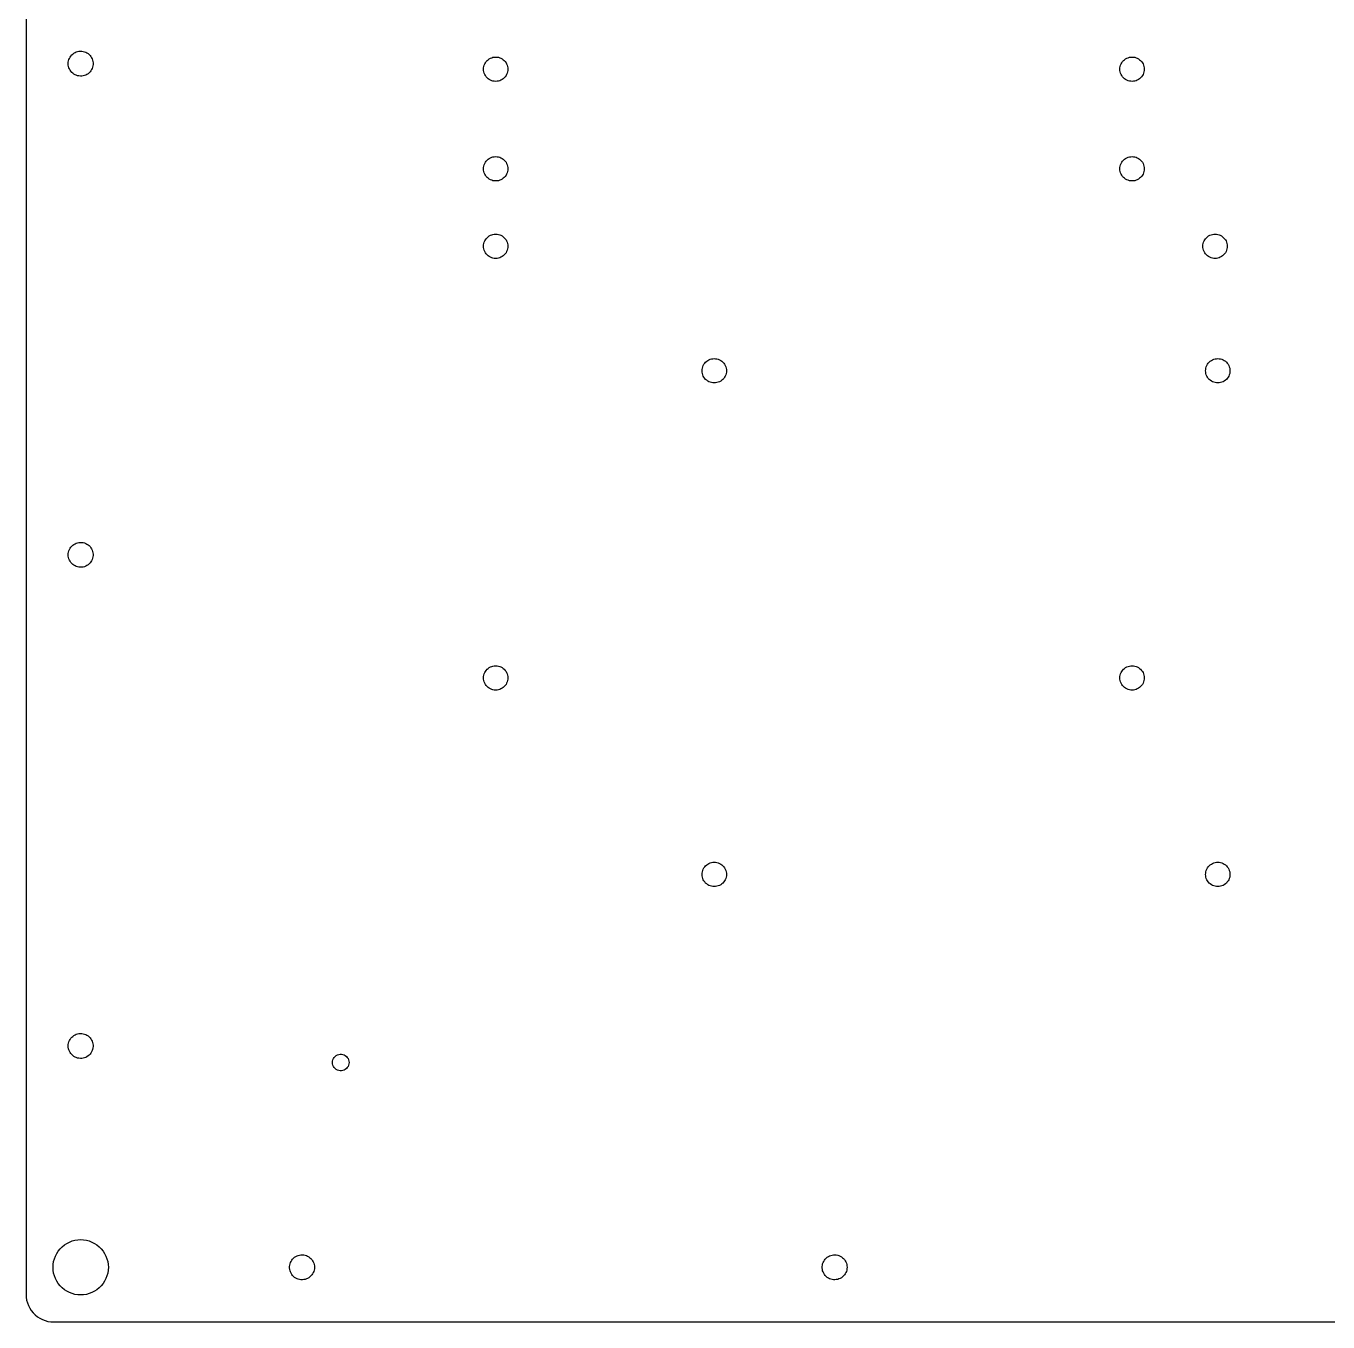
# Model space of a CAD drawing. Header units: metres. Extents: x -242 to 242, y -227 to 227.
# Drawn here: x -242.4 to -7.1, y -227.4 to 6.8 of the extents above; entities that cross this region are included whole.
import ezdxf

# ---------------------------------------------------------------- set-up
doc = ezdxf.new("R2010")
doc.units = ezdxf.units.M

msp = doc.modelspace()

# ---------------------------------------------------------------- linework, layer by layer
for p, q in [((-242.375, 222.375), (-242.375, -222.375)), ((-234.75, 0), (-234.736, 0.24751)), ((-234.736, -0.24751), (-234.75, 0)), ((-234.736, 0.24751), (-234.696, 0.49202)), ((-234.696, 0.49202), (-234.628, 0.73056)), ((-234.628, 0.73056), (-234.535, 0.96024)), ((-234.535, 0.96024), (-234.417, 1.17825)), ((-234.417, 1.17825), (-234.276, 1.38197)), ((-234.276, 1.38197), (-234.113, 1.56891)), ((-234.113, 1.56891), (-233.93, 1.7368)), ((-233.93, 1.7368), (-233.731, 1.88362)), ((-233.731, 1.88362), (-233.516, 2.00757)), ((-233.516, 2.00757), (-233.289, 2.10715)), ((-233.289, 2.10715), (-233.052, 2.18114)), ((-233.052, 2.18114), (-232.809, 2.22867)), ((-232.809, 2.22867), (-232.562, 2.24915)), ((-232.562, 2.24915), (-232.314, 2.24231)), ((-232.314, 2.24231), (-232.069, 2.20825)), ((-232.069, 2.20825), (-231.828, 2.1474)), ((-231.828, 2.1474), (-231.596, 2.06049)), ((-231.596, 2.06049), (-231.375, 1.94855)), ((-231.375, 1.94855), (-231.167, 1.81296)), ((-231.167, 1.81296), (-230.976, 1.65536)), ((-230.976, 1.65536), (-230.803, 1.47769)), ((-230.803, 1.47769), (-230.651, 1.28206)), ((-230.651, 1.28206), (-230.521, 1.07088)), ((-230.521, 1.07088), (-230.415, 0.84669)), ((-230.415, 0.84669), (-230.335, 0.61223)), ((-230.335, 0.61223), (-230.281, 0.37033)), ((-230.281, 0.37033), (-230.253, 0.12395)), ((-230.253, 0.12395), (-230.253, -0.12395)), ((-159.482, -0.04544), (-159.363, 0.17047)), ((-159.363, 0.17047), (-159.22, 0.37167)), ((-159.22, 0.37167), (-159.056, 0.55563)), ((-159.056, 0.55563), (-158.872, 0.72002)), ((-158.872, 0.72002), (-158.67, 0.86279)), ((-158.67, 0.86279), (-158.455, 0.98213)), ((-158.455, 0.98213), (-158.227, 1.07654)), ((-158.227, 1.07654), (-157.99, 1.14484)), ((-157.99, 1.14484), (-157.746, 1.18616)), ((-157.746, 1.18616), (-157.5, 1.2)), ((-157.5, 1.2), (-157.254, 1.18616)), ((-157.254, 1.18616), (-157.01, 1.14484)), ((-157.01, 1.14484), (-156.773, 1.07654)), ((-156.773, 1.07654), (-156.545, 0.98213)), ((-156.545, 0.98213), (-156.33, 0.86279)), ((-156.33, 0.86279), (-156.128, 0.72002)), ((-156.128, 0.72002), (-155.944, 0.55563)), ((-155.944, 0.55563), (-155.78, 0.37167)), ((-155.78, 0.37167), (-155.637, 0.17047)), ((-155.637, 0.17047), (-155.518, -0.04544)), ((-44.4821, -0.04544), (-44.3628, 0.17047)), ((-44.3628, 0.17047), (-44.22, 0.37167)), ((-44.22, 0.37167), (-44.0556, 0.55563)), ((-44.0556, 0.55563), (-43.8717, 0.72002)), ((-43.8717, 0.72002), (-43.6705, 0.86279)), ((-43.6705, 0.86279), (-43.4545, 0.98213)), ((-43.4545, 0.98213), (-43.2266, 1.07654)), ((-43.2266, 1.07654), (-42.9895, 1.14484)), ((-42.9895, 1.14484), (-42.7463, 1.18616)), ((-42.7463, 1.18616), (-42.5, 1.2)), ((-42.5, 1.2), (-42.2537, 1.18616)), ((-42.2537, 1.18616), (-42.0105, 1.14484)), ((-42.0105, 1.14484), (-41.7734, 1.07654)), ((-41.7734, 1.07654), (-41.5455, 0.98213)), ((-41.5455, 0.98213), (-41.3295, 0.86279)), ((-41.3295, 0.86279), (-41.1283, 0.72002)), ((-41.1283, 0.72002), (-40.9444, 0.55563)), ((-40.9444, 0.55563), (-40.78, 0.37167)), ((-40.78, 0.37167), (-40.6372, 0.17047)), ((-40.6372, 0.17047), (-40.5179, -0.04544)), ((-234.696, -0.49202), (-234.736, -0.24751)), ((-234.628, -0.73056), (-234.696, -0.49202)), ((-234.535, -0.96024), (-234.628, -0.73056)), ((-234.417, -1.17825), (-234.535, -0.96024)), ((-234.276, -1.38197), (-234.417, -1.17825)), ((-234.113, -1.56891), (-234.276, -1.38197)), ((-233.93, -1.7368), (-234.113, -1.56891)), ((-233.731, -1.88362), (-233.93, -1.7368)), ((-233.516, -2.00757), (-233.731, -1.88362)), ((-233.289, -2.10715), (-233.516, -2.00757)), ((-233.052, -2.18114), (-233.289, -2.10715)), ((-232.809, -2.22867), (-233.052, -2.18114)), ((-232.562, -2.24915), (-232.809, -2.22867)), ((-232.314, -2.24231), (-232.562, -2.24915)), ((-232.069, -2.20825), (-232.314, -2.24231)), ((-231.828, -2.1474), (-232.069, -2.20825)), ((-231.596, -2.06049), (-231.828, -2.1474)), ((-231.375, -1.94855), (-231.596, -2.06049)), ((-231.167, -1.81296), (-231.375, -1.94855)), ((-230.976, -1.65536), (-231.167, -1.81296)), ((-230.803, -1.47769), (-230.976, -1.65536)), ((-230.651, -1.28206), (-230.803, -1.47769)), ((-230.521, -1.07088), (-230.651, -1.28206)), ((-230.415, -0.84669), (-230.521, -1.07088)), ((-230.335, -0.61223), (-230.415, -0.84669)), ((-230.281, -0.37033), (-230.335, -0.61223)), ((-230.253, -0.12395), (-230.281, -0.37033)), ((-159.7, -1), (-159.686, -0.75368)), ((-159.686, -1.24631), (-159.7, -1)), ((-159.686, -0.75368), (-159.645, -0.51045)), ((-159.645, -1.48953), (-159.686, -1.24631)), ((-159.645, -0.51045), (-159.577, -0.27338)), ((-159.577, -1.72661), (-159.645, -1.48953)), ((-159.577, -0.27338), (-159.482, -0.04544)), ((-159.482, -1.95454), (-159.577, -1.72661)), ((-159.363, -2.17046), (-159.482, -1.95454)), ((-159.22, -2.37167), (-159.363, -2.17046)), ((-155.637, -2.17046), (-155.78, -2.37167)), ((-155.518, -1.95454), (-155.637, -2.17046)), ((-155.518, -0.04544), (-155.423, -0.27338)), ((-155.423, -1.72661), (-155.518, -1.95454)), ((-155.423, -0.27338), (-155.355, -0.51045)), ((-155.355, -1.48953), (-155.423, -1.72661)), ((-155.355, -0.51045), (-155.314, -0.75368)), ((-155.314, -1.24631), (-155.355, -1.48953)), ((-155.314, -0.75368), (-155.3, -1)), ((-155.3, -1), (-155.314, -1.24631)), ((-44.7, -1), (-44.6862, -0.75368)), ((-44.6862, -1.24631), (-44.7, -1)), ((-44.6862, -0.75368), (-44.6448, -0.51045)), ((-44.6448, -1.48953), (-44.6862, -1.24631)), ((-44.6448, -0.51045), (-44.5765, -0.27338)), ((-44.5765, -1.72661), (-44.6448, -1.48953)), ((-44.5765, -0.27338), (-44.4821, -0.04544)), ((-44.4821, -1.95454), (-44.5765, -1.72661)), ((-44.3628, -2.17046), (-44.4821, -1.95454)), ((-44.22, -2.37167), (-44.3628, -2.17046)), ((-40.6372, -2.17046), (-40.78, -2.37167)), ((-40.5179, -1.95454), (-40.6372, -2.17046)), ((-40.5179, -0.04544), (-40.4234, -0.27338)), ((-40.4234, -1.72661), (-40.5179, -1.95454)), ((-40.4234, -0.27338), (-40.3551, -0.51045)), ((-40.3551, -1.48953), (-40.4234, -1.72661)), ((-40.3551, -0.51045), (-40.3138, -0.75368)), ((-40.3138, -1.24631), (-40.3551, -1.48953)), ((-40.3138, -0.75368), (-40.3, -1)), ((-40.3, -1), (-40.3138, -1.24631)), ((-159.056, -2.55563), (-159.22, -2.37167)), ((-158.872, -2.72002), (-159.056, -2.55563)), ((-158.67, -2.86279), (-158.872, -2.72002)), ((-158.455, -2.98212), (-158.67, -2.86279)), ((-158.227, -3.07654), (-158.455, -2.98212)), ((-157.99, -3.14484), (-158.227, -3.07654)), ((-157.746, -3.18616), (-157.99, -3.14484)), ((-157.5, -3.2), (-157.746, -3.18616)), ((-157.254, -3.18616), (-157.5, -3.2)), ((-157.01, -3.14484), (-157.254, -3.18616)), ((-156.773, -3.07654), (-157.01, -3.14484)), ((-156.545, -2.98212), (-156.773, -3.07654)), ((-156.33, -2.86279), (-156.545, -2.98212)), ((-156.128, -2.72002), (-156.33, -2.86279)), ((-155.944, -2.55563), (-156.128, -2.72002)), ((-155.78, -2.37167), (-155.944, -2.55563)), ((-44.0556, -2.55563), (-44.22, -2.37167)), ((-43.8717, -2.72002), (-44.0556, -2.55563)), ((-43.6705, -2.86279), (-43.8717, -2.72002)), ((-43.4545, -2.98212), (-43.6705, -2.86279)), ((-43.2266, -3.07654), (-43.4545, -2.98212)), ((-42.9895, -3.14484), (-43.2266, -3.07654)), ((-42.7463, -3.18616), (-42.9895, -3.14484)), ((-42.5, -3.2), (-42.7463, -3.18616)), ((-42.2537, -3.18616), (-42.5, -3.2)), ((-42.0105, -3.14484), (-42.2537, -3.18616)), ((-41.7734, -3.07654), (-42.0105, -3.14484)), ((-41.5455, -2.98212), (-41.7734, -3.07654)), ((-41.3295, -2.86279), (-41.5455, -2.98212)), ((-41.1283, -2.72002), (-41.3295, -2.86279)), ((-40.9444, -2.55563), (-41.1283, -2.72002)), ((-40.78, -2.37167), (-40.9444, -2.55563)), ((-159.7, -19), (-159.686, -18.7537)), ((-159.686, -18.7537), (-159.645, -18.5105)), ((-159.645, -18.5105), (-159.577, -18.2734)), ((-159.577, -18.2734), (-159.482, -18.0455)), ((-159.482, -18.0455), (-159.363, -17.8295)), ((-159.363, -17.8295), (-159.22, -17.6283)), ((-159.22, -17.6283), (-159.056, -17.4444)), ((-159.056, -17.4444), (-158.872, -17.28)), ((-158.872, -17.28), (-158.67, -17.1372)), ((-158.67, -17.1372), (-158.455, -17.0179)), ((-158.455, -17.0179), (-158.227, -16.9234)), ((-158.227, -16.9234), (-157.99, -16.8551)), ((-157.99, -16.8551), (-157.746, -16.8138)), ((-157.746, -16.8138), (-157.5, -16.8)), ((-157.5, -16.8), (-157.254, -16.8138)), ((-157.254, -16.8138), (-157.01, -16.8551)), ((-157.01, -16.8551), (-156.773, -16.9234)), ((-156.773, -16.9234), (-156.545, -17.0179)), ((-156.545, -17.0179), (-156.33, -17.1372)), ((-156.33, -17.1372), (-156.128, -17.28)), ((-156.128, -17.28), (-155.944, -17.4444)), ((-155.944, -17.4444), (-155.78, -17.6283)), ((-155.78, -17.6283), (-155.637, -17.8295)), ((-155.637, -17.8295), (-155.518, -18.0455)), ((-155.518, -18.0455), (-155.423, -18.2734)), ((-155.423, -18.2734), (-155.355, -18.5105)), ((-155.355, -18.5105), (-155.314, -18.7537)), ((-155.314, -18.7537), (-155.3, -19)), ((-44.7, -19), (-44.6862, -18.7537)), ((-44.6862, -18.7537), (-44.6448, -18.5105)), ((-44.6448, -18.5105), (-44.5765, -18.2734)), ((-44.5765, -18.2734), (-44.4821, -18.0455)), ((-44.4821, -18.0455), (-44.3628, -17.8295)), ((-44.3628, -17.8295), (-44.22, -17.6283)), ((-44.22, -17.6283), (-44.0556, -17.4444)), ((-44.0556, -17.4444), (-43.8717, -17.28)), ((-43.8717, -17.28), (-43.6705, -17.1372)), ((-43.6705, -17.1372), (-43.4545, -17.0179)), ((-43.4545, -17.0179), (-43.2266, -16.9234)), ((-43.2266, -16.9234), (-42.9895, -16.8551)), ((-42.9895, -16.8551), (-42.7463, -16.8138)), ((-42.7463, -16.8138), (-42.5, -16.8)), ((-42.5, -16.8), (-42.2537, -16.8138)), ((-42.2537, -16.8138), (-42.0105, -16.8551)), ((-42.0105, -16.8551), (-41.7734, -16.9234)), ((-41.7734, -16.9234), (-41.5455, -17.0179)), ((-41.5455, -17.0179), (-41.3295, -17.1372)), ((-41.3295, -17.1372), (-41.1283, -17.28)), ((-41.1283, -17.28), (-40.9444, -17.4444)), ((-40.9444, -17.4444), (-40.78, -17.6283)), ((-40.78, -17.6283), (-40.6372, -17.8295)), ((-40.6372, -17.8295), (-40.5179, -18.0455)), ((-40.5179, -18.0455), (-40.4234, -18.2734)), ((-40.4234, -18.2734), (-40.3551, -18.5105)), ((-40.3551, -18.5105), (-40.3138, -18.7537)), ((-40.3138, -18.7537), (-40.3, -19)), ((-159.686, -19.2463), (-159.7, -19)), ((-159.645, -19.4895), (-159.686, -19.2463)), ((-159.577, -19.7266), (-159.645, -19.4895)), ((-159.482, -19.9545), (-159.577, -19.7266)), ((-159.363, -20.1705), (-159.482, -19.9545)), ((-159.22, -20.3717), (-159.363, -20.1705)), ((-159.056, -20.5556), (-159.22, -20.3717)), ((-158.872, -20.72), (-159.056, -20.5556)), ((-158.67, -20.8628), (-158.872, -20.72)), ((-158.455, -20.9821), (-158.67, -20.8628)), ((-158.227, -21.0765), (-158.455, -20.9821)), ((-157.99, -21.1448), (-158.227, -21.0765)), ((-157.746, -21.1862), (-157.99, -21.1448)), ((-157.01, -21.1448), (-157.254, -21.1862)), ((-156.773, -21.0765), (-157.01, -21.1448)), ((-156.545, -20.9821), (-156.773, -21.0765)), ((-156.33, -20.8628), (-156.545, -20.9821)), ((-156.128, -20.72), (-156.33, -20.8628)), ((-155.944, -20.5556), (-156.128, -20.72)), ((-155.78, -20.3717), (-155.944, -20.5556)), ((-155.637, -20.1705), (-155.78, -20.3717)), ((-155.518, -19.9545), (-155.637, -20.1705)), ((-155.423, -19.7266), (-155.518, -19.9545)), ((-155.355, -19.4895), (-155.423, -19.7266)), ((-155.314, -19.2463), (-155.355, -19.4895)), ((-155.3, -19), (-155.314, -19.2463)), ((-44.6862, -19.2463), (-44.7, -19)), ((-44.6448, -19.4895), (-44.6862, -19.2463)), ((-44.5765, -19.7266), (-44.6448, -19.4895)), ((-44.4821, -19.9545), (-44.5765, -19.7266)), ((-44.3628, -20.1705), (-44.4821, -19.9545)), ((-44.22, -20.3717), (-44.3628, -20.1705)), ((-44.0556, -20.5556), (-44.22, -20.3717)), ((-43.8717, -20.72), (-44.0556, -20.5556)), ((-43.6705, -20.8628), (-43.8717, -20.72)), ((-43.4545, -20.9821), (-43.6705, -20.8628)), ((-43.2266, -21.0765), (-43.4545, -20.9821)), ((-42.9895, -21.1448), (-43.2266, -21.0765)), ((-42.7463, -21.1862), (-42.9895, -21.1448)), ((-42.0105, -21.1448), (-42.2537, -21.1862)), ((-41.7734, -21.0765), (-42.0105, -21.1448)), ((-41.5455, -20.9821), (-41.7734, -21.0765)), ((-41.3295, -20.8628), (-41.5455, -20.9821)), ((-41.1283, -20.72), (-41.3295, -20.8628)), ((-40.9444, -20.5556), (-41.1283, -20.72)), ((-40.78, -20.3717), (-40.9444, -20.5556)), ((-40.6372, -20.1705), (-40.78, -20.3717)), ((-40.5179, -19.9545), (-40.6372, -20.1705)), ((-40.4234, -19.7266), (-40.5179, -19.9545)), ((-40.3551, -19.4895), (-40.4234, -19.7266)), ((-40.3138, -19.2463), (-40.3551, -19.4895)), ((-40.3, -19), (-40.3138, -19.2463)), ((-157.5, -21.2), (-157.746, -21.1862)), ((-157.254, -21.1862), (-157.5, -21.2)), ((-42.5, -21.2), (-42.7463, -21.1862)), ((-42.2537, -21.1862), (-42.5, -21.2)), ((-159.7, -33), (-159.686, -32.7537)), ((-159.686, -32.7537), (-159.645, -32.5105)), ((-159.645, -32.5105), (-159.577, -32.2734)), ((-159.577, -32.2734), (-159.482, -32.0455)), ((-159.482, -32.0455), (-159.363, -31.8295)), ((-159.363, -31.8295), (-159.22, -31.6283)), ((-159.22, -31.6283), (-159.056, -31.4444)), ((-159.056, -31.4444), (-158.872, -31.28)), ((-158.872, -31.28), (-158.67, -31.1372)), ((-158.67, -31.1372), (-158.455, -31.0179)), ((-158.455, -31.0179), (-158.227, -30.9234)), ((-158.227, -30.9234), (-157.99, -30.8551)), ((-157.99, -30.8551), (-157.746, -30.8138)), ((-157.746, -30.8138), (-157.5, -30.8)), ((-157.5, -30.8), (-157.254, -30.8138)), ((-157.254, -30.8138), (-157.01, -30.8551)), ((-157.01, -30.8551), (-156.773, -30.9234)), ((-156.773, -30.9234), (-156.545, -31.0179)), ((-156.545, -31.0179), (-156.33, -31.1372)), ((-156.33, -31.1372), (-156.128, -31.28)), ((-156.128, -31.28), (-155.944, -31.4444)), ((-155.944, -31.4444), (-155.78, -31.6283)), ((-155.78, -31.6283), (-155.637, -31.8295)), ((-155.637, -31.8295), (-155.518, -32.0455)), ((-155.518, -32.0455), (-155.423, -32.2734)), ((-155.423, -32.2734), (-155.355, -32.5105)), ((-155.355, -32.5105), (-155.314, -32.7537)), ((-155.314, -32.7537), (-155.3, -33)), ((-29.7, -33), (-29.6862, -32.7537)), ((-29.6862, -32.7537), (-29.6448, -32.5105)), ((-29.6448, -32.5105), (-29.5765, -32.2734)), ((-29.5765, -32.2734), (-29.4821, -32.0455)), ((-29.4821, -32.0455), (-29.3628, -31.8295)), ((-29.3628, -31.8295), (-29.22, -31.6283)), ((-29.22, -31.6283), (-29.0556, -31.4444)), ((-29.0556, -31.4444), (-28.8717, -31.28)), ((-28.8717, -31.28), (-28.6705, -31.1372)), ((-28.6705, -31.1372), (-28.4545, -31.0179)), ((-28.4545, -31.0179), (-28.2266, -30.9234)), ((-28.2266, -30.9234), (-27.9895, -30.8551)), ((-27.9895, -30.8551), (-27.7463, -30.8138)), ((-27.7463, -30.8138), (-27.5, -30.8)), ((-27.5, -30.8), (-27.2537, -30.8138)), ((-27.2537, -30.8138), (-27.0105, -30.8551)), ((-27.0105, -30.8551), (-26.7734, -30.9234)), ((-26.7734, -30.9234), (-26.5455, -31.0179)), ((-26.5455, -31.0179), (-26.3295, -31.1372)), ((-26.3295, -31.1372), (-26.1283, -31.28)), ((-26.1283, -31.28), (-25.9444, -31.4444)), ((-25.9444, -31.4444), (-25.78, -31.6283)), ((-25.78, -31.6283), (-25.6372, -31.8295)), ((-25.6372, -31.8295), (-25.5179, -32.0455)), ((-25.5179, -32.0455), (-25.4234, -32.2734)), ((-25.4234, -32.2734), (-25.3551, -32.5105)), ((-25.3551, -32.5105), (-25.3138, -32.7537)), ((-25.3138, -32.7537), (-25.3, -33)), ((-159.686, -33.2463), (-159.7, -33)), ((-159.645, -33.4895), (-159.686, -33.2463)), ((-159.577, -33.7266), (-159.645, -33.4895)), ((-159.482, -33.9545), (-159.577, -33.7266)), ((-159.363, -34.1705), (-159.482, -33.9545)), ((-159.22, -34.3717), (-159.363, -34.1705)), ((-159.056, -34.5556), (-159.22, -34.3717)), ((-158.872, -34.72), (-159.056, -34.5556)), ((-158.67, -34.8628), (-158.872, -34.72)), ((-158.455, -34.9821), (-158.67, -34.8628)), ((-158.227, -35.0765), (-158.455, -34.9821)), ((-157.99, -35.1448), (-158.227, -35.0765)), ((-157.746, -35.1862), (-157.99, -35.1448)), ((-157.5, -35.2), (-157.746, -35.1862)), ((-157.254, -35.1862), (-157.5, -35.2)), ((-157.01, -35.1448), (-157.254, -35.1862)), ((-156.773, -35.0765), (-157.01, -35.1448)), ((-156.545, -34.9821), (-156.773, -35.0765)), ((-156.33, -34.8628), (-156.545, -34.9821)), ((-156.128, -34.72), (-156.33, -34.8628)), ((-155.944, -34.5556), (-156.128, -34.72)), ((-155.78, -34.3717), (-155.944, -34.5556)), ((-155.637, -34.1705), (-155.78, -34.3717)), ((-155.518, -33.9545), (-155.637, -34.1705)), ((-155.423, -33.7266), (-155.518, -33.9545)), ((-155.355, -33.4895), (-155.423, -33.7266)), ((-155.314, -33.2463), (-155.355, -33.4895)), ((-155.3, -33), (-155.314, -33.2463)), ((-29.6862, -33.2463), (-29.7, -33)), ((-29.6448, -33.4895), (-29.6862, -33.2463)), ((-29.5765, -33.7266), (-29.6448, -33.4895)), ((-29.4821, -33.9545), (-29.5765, -33.7266)), ((-29.3628, -34.1705), (-29.4821, -33.9545)), ((-29.22, -34.3717), (-29.3628, -34.1705)), ((-29.0556, -34.5556), (-29.22, -34.3717)), ((-28.8717, -34.72), (-29.0556, -34.5556)), ((-28.6705, -34.8628), (-28.8717, -34.72)), ((-28.4545, -34.9821), (-28.6705, -34.8628)), ((-28.2266, -35.0765), (-28.4545, -34.9821)), ((-27.9895, -35.1448), (-28.2266, -35.0765)), ((-27.7463, -35.1862), (-27.9895, -35.1448)), ((-27.5, -35.2), (-27.7463, -35.1862)), ((-27.2537, -35.1862), (-27.5, -35.2)), ((-27.0105, -35.1448), (-27.2537, -35.1862)), ((-26.7734, -35.0765), (-27.0105, -35.1448)), ((-26.5455, -34.9821), (-26.7734, -35.0765)), ((-26.3295, -34.8628), (-26.5455, -34.9821)), ((-26.1283, -34.72), (-26.3295, -34.8628)), ((-25.9444, -34.5556), (-26.1283, -34.72)), ((-25.78, -34.3717), (-25.9444, -34.5556)), ((-25.6372, -34.1705), (-25.78, -34.3717)), ((-25.5179, -33.9545), (-25.6372, -34.1705)), ((-25.4234, -33.7266), (-25.5179, -33.9545)), ((-25.3551, -33.4895), (-25.4234, -33.7266)), ((-25.3138, -33.2463), (-25.3551, -33.4895)), ((-25.3, -33), (-25.3138, -33.2463)), ((-119.72, -54.1283), (-119.556, -53.9444)), ((-119.556, -53.9444), (-119.372, -53.78)), ((-119.372, -53.78), (-119.17, -53.6372)), ((-119.17, -53.6372), (-118.955, -53.5179)), ((-118.955, -53.5179), (-118.727, -53.4234)), ((-118.727, -53.4234), (-118.49, -53.3551)), ((-118.49, -53.3551), (-118.246, -53.3138)), ((-118.246, -53.3138), (-118, -53.3)), ((-118, -53.3), (-117.754, -53.3138)), ((-117.754, -53.3138), (-117.51, -53.3551)), ((-117.51, -53.3551), (-117.273, -53.4234)), ((-117.273, -53.4234), (-117.045, -53.5179)), ((-117.045, -53.5179), (-116.83, -53.6372)), ((-116.83, -53.6372), (-116.628, -53.78)), ((-116.628, -53.78), (-116.444, -53.9444)), ((-116.444, -53.9444), (-116.28, -54.1283)), ((-28.72, -54.1283), (-28.5556, -53.9444)), ((-28.5556, -53.9444), (-28.3717, -53.78)), ((-28.3717, -53.78), (-28.1705, -53.6372)), ((-28.1705, -53.6372), (-27.9545, -53.5179)), ((-27.9545, -53.5179), (-27.7266, -53.4234)), ((-27.7266, -53.4234), (-27.4895, -53.3551)), ((-27.4895, -53.3551), (-27.2463, -53.3138)), ((-27.2463, -53.3138), (-27, -53.3)), ((-27, -53.3), (-26.7537, -53.3138)), ((-26.7537, -53.3138), (-26.5105, -53.3551)), ((-26.5105, -53.3551), (-26.2734, -53.4234)), ((-26.2734, -53.4234), (-26.0455, -53.5179)), ((-26.0455, -53.5179), (-25.8295, -53.6372)), ((-25.8295, -53.6372), (-25.6283, -53.78)), ((-25.6283, -53.78), (-25.4444, -53.9444)), ((-25.4444, -53.9444), (-25.28, -54.1283)), ((-120.2, -55.5), (-120.186, -55.2537)), ((-120.186, -55.7463), (-120.2, -55.5)), ((-120.186, -55.2537), (-120.145, -55.0105)), ((-120.145, -55.9895), (-120.186, -55.7463)), ((-120.145, -55.0105), (-120.077, -54.7734)), ((-120.077, -56.2266), (-120.145, -55.9895)), ((-120.077, -54.7734), (-119.982, -54.5455)), ((-119.982, -56.4545), (-120.077, -56.2266)), ((-119.982, -54.5455), (-119.863, -54.3295)), ((-119.863, -56.6705), (-119.982, -56.4545)), ((-119.863, -54.3295), (-119.72, -54.1283)), ((-116.28, -54.1283), (-116.137, -54.3295)), ((-116.137, -54.3295), (-116.018, -54.5455)), ((-116.018, -56.4545), (-116.137, -56.6705)), ((-116.018, -54.5455), (-115.923, -54.7734)), ((-115.923, -56.2266), (-116.018, -56.4545)), ((-115.923, -54.7734), (-115.855, -55.0105)), ((-115.855, -55.9895), (-115.923, -56.2266)), ((-115.855, -55.0105), (-115.814, -55.2537)), ((-115.814, -55.7463), (-115.855, -55.9895)), ((-115.814, -55.2537), (-115.8, -55.5)), ((-115.8, -55.5), (-115.814, -55.7463)), ((-29.2, -55.5), (-29.1862, -55.2537)), ((-29.1862, -55.7463), (-29.2, -55.5)), ((-29.1862, -55.2537), (-29.1448, -55.0105)), ((-29.1448, -55.9895), (-29.1862, -55.7463)), ((-29.1448, -55.0105), (-29.0765, -54.7734)), ((-29.0765, -56.2266), (-29.1448, -55.9895)), ((-29.0765, -54.7734), (-28.9821, -54.5455)), ((-28.9821, -56.4545), (-29.0765, -56.2266)), ((-28.9821, -54.5455), (-28.8628, -54.3295)), ((-28.8628, -56.6705), (-28.9821, -56.4545)), ((-28.8628, -54.3295), (-28.72, -54.1283)), ((-25.28, -54.1283), (-25.1372, -54.3295)), ((-25.1372, -54.3295), (-25.0179, -54.5455)), ((-25.0179, -56.4545), (-25.1372, -56.6705)), ((-25.0179, -54.5455), (-24.9234, -54.7734)), ((-24.9234, -56.2266), (-25.0179, -56.4545)), ((-24.9234, -54.7734), (-24.8551, -55.0105)), ((-24.8551, -55.9895), (-24.9234, -56.2266)), ((-24.8551, -55.0105), (-24.8138, -55.2537)), ((-24.8138, -55.7463), (-24.8551, -55.9895)), ((-24.8138, -55.2537), (-24.8, -55.5)), ((-24.8, -55.5), (-24.8138, -55.7463)), ((-119.72, -56.8717), (-119.863, -56.6705)), ((-119.556, -57.0556), (-119.72, -56.8717)), ((-119.372, -57.22), (-119.556, -57.0556)), ((-119.17, -57.3628), (-119.372, -57.22)), ((-118.955, -57.4821), (-119.17, -57.3628)), ((-118.727, -57.5765), (-118.955, -57.4821)), ((-118.49, -57.6448), (-118.727, -57.5765)), ((-118.246, -57.6862), (-118.49, -57.6448)), ((-118, -57.7), (-118.246, -57.6862)), ((-117.754, -57.6862), (-118, -57.7)), ((-117.51, -57.6448), (-117.754, -57.6862)), ((-117.273, -57.5765), (-117.51, -57.6448)), ((-117.045, -57.4821), (-117.273, -57.5765)), ((-116.83, -57.3628), (-117.045, -57.4821)), ((-116.628, -57.22), (-116.83, -57.3628)), ((-116.444, -57.0556), (-116.628, -57.22)), ((-116.28, -56.8717), (-116.444, -57.0556)), ((-116.137, -56.6705), (-116.28, -56.8717)), ((-28.72, -56.8717), (-28.8628, -56.6705)), ((-28.5556, -57.0556), (-28.72, -56.8717)), ((-28.3717, -57.22), (-28.5556, -57.0556)), ((-28.1705, -57.3628), (-28.3717, -57.22)), ((-27.9545, -57.4821), (-28.1705, -57.3628)), ((-27.7266, -57.5765), (-27.9545, -57.4821)), ((-27.4895, -57.6448), (-27.7266, -57.5765)), ((-27.2463, -57.6862), (-27.4895, -57.6448)), ((-27, -57.7), (-27.2463, -57.6862)), ((-26.7537, -57.6862), (-27, -57.7)), ((-26.5105, -57.6448), (-26.7537, -57.6862)), ((-26.2734, -57.5765), (-26.5105, -57.6448)), ((-26.0455, -57.4821), (-26.2734, -57.5765)), ((-25.8295, -57.3628), (-26.0455, -57.4821)), ((-25.6283, -57.22), (-25.8295, -57.3628)), ((-25.4444, -57.0556), (-25.6283, -57.22)), ((-25.28, -56.8717), (-25.4444, -57.0556)), ((-25.1372, -56.6705), (-25.28, -56.8717)), ((-234.113, -87.1811), (-233.93, -87.0132)), ((-233.93, -87.0132), (-233.731, -86.8664)), ((-233.731, -86.8664), (-233.516, -86.7424)), ((-233.516, -86.7424), (-233.289, -86.6429)), ((-233.289, -86.6429), (-233.052, -86.5688)), ((-233.052, -86.5688), (-232.809, -86.5213)), ((-232.809, -86.5213), (-232.562, -86.5009)), ((-232.562, -86.5009), (-232.314, -86.5077)), ((-232.314, -86.5077), (-232.069, -86.5417)), ((-232.069, -86.5417), (-231.828, -86.6026)), ((-231.828, -86.6026), (-231.596, -86.6895)), ((-231.596, -86.6895), (-231.375, -86.8014)), ((-231.375, -86.8014), (-231.167, -86.937)), ((-231.167, -86.937), (-230.976, -87.0946)), ((-234.75, -88.75), (-234.736, -88.5025)), ((-234.736, -88.9975), (-234.75, -88.75)), ((-234.736, -88.5025), (-234.696, -88.258)), ((-234.696, -89.242), (-234.736, -88.9975)), ((-234.696, -88.258), (-234.628, -88.0194)), ((-234.628, -89.4806), (-234.696, -89.242)), ((-234.628, -88.0194), (-234.535, -87.7897)), ((-234.535, -87.7897), (-234.417, -87.5717)), ((-234.417, -87.5717), (-234.276, -87.368)), ((-234.276, -87.368), (-234.113, -87.1811)), ((-230.976, -87.0946), (-230.803, -87.2723)), ((-230.803, -87.2723), (-230.651, -87.4679)), ((-230.651, -87.4679), (-230.521, -87.6791)), ((-230.521, -87.6791), (-230.415, -87.9033)), ((-230.415, -87.9033), (-230.335, -88.1378)), ((-230.335, -89.3622), (-230.415, -89.5967)), ((-230.335, -88.1378), (-230.281, -88.3797)), ((-230.281, -89.1203), (-230.335, -89.3622)), ((-230.281, -88.3797), (-230.253, -88.6261)), ((-230.253, -88.8739), (-230.281, -89.1203)), ((-230.253, -88.6261), (-230.253, -88.8739)), ((-234.535, -89.7102), (-234.628, -89.4806)), ((-234.417, -89.9283), (-234.535, -89.7102)), ((-234.276, -90.132), (-234.417, -89.9283)), ((-234.113, -90.3189), (-234.276, -90.132)), ((-233.93, -90.4868), (-234.113, -90.3189)), ((-233.731, -90.6336), (-233.93, -90.4868)), ((-233.516, -90.7576), (-233.731, -90.6336)), ((-233.289, -90.8571), (-233.516, -90.7576)), ((-233.052, -90.9312), (-233.289, -90.8571)), ((-232.809, -90.9787), (-233.052, -90.9312)), ((-232.562, -90.9991), (-232.809, -90.9787)), ((-232.314, -90.9923), (-232.562, -90.9991)), ((-232.069, -90.9583), (-232.314, -90.9923)), ((-231.828, -90.8974), (-232.069, -90.9583)), ((-231.596, -90.8105), (-231.828, -90.8974)), ((-231.375, -90.6985), (-231.596, -90.8105)), ((-231.167, -90.563), (-231.375, -90.6985)), ((-230.976, -90.4054), (-231.167, -90.563)), ((-230.803, -90.2277), (-230.976, -90.4054)), ((-230.651, -90.0321), (-230.803, -90.2277)), ((-230.521, -89.8209), (-230.651, -90.0321)), ((-230.415, -89.5967), (-230.521, -89.8209)), ((-159.686, -110.754), (-159.645, -110.51)), ((-159.645, -110.51), (-159.577, -110.273)), ((-159.577, -110.273), (-159.482, -110.045)), ((-159.482, -110.045), (-159.363, -109.83)), ((-159.363, -109.83), (-159.22, -109.628)), ((-159.22, -109.628), (-159.056, -109.444)), ((-159.056, -109.444), (-158.872, -109.28)), ((-158.872, -109.28), (-158.67, -109.137)), ((-158.67, -109.137), (-158.455, -109.018)), ((-158.455, -109.018), (-158.227, -108.923)), ((-158.227, -108.923), (-157.99, -108.855)), ((-157.99, -108.855), (-157.746, -108.814)), ((-157.746, -108.814), (-157.5, -108.8)), ((-157.5, -108.8), (-157.254, -108.814)), ((-157.254, -108.814), (-157.01, -108.855)), ((-157.01, -108.855), (-156.773, -108.923)), ((-156.773, -108.923), (-156.545, -109.018)), ((-156.545, -109.018), (-156.33, -109.137)), ((-156.33, -109.137), (-156.128, -109.28)), ((-156.128, -109.28), (-155.944, -109.444)), ((-155.944, -109.444), (-155.78, -109.628)), ((-155.78, -109.628), (-155.637, -109.83)), ((-155.637, -109.83), (-155.518, -110.045)), ((-155.518, -110.045), (-155.423, -110.273)), ((-155.423, -110.273), (-155.355, -110.51)), ((-155.355, -110.51), (-155.314, -110.754)), ((-44.6862, -110.754), (-44.6448, -110.51)), ((-44.6448, -110.51), (-44.5765, -110.273)), ((-44.5765, -110.273), (-44.4821, -110.045)), ((-44.4821, -110.045), (-44.3628, -109.83)), ((-44.3628, -109.83), (-44.22, -109.628)), ((-44.22, -109.628), (-44.0556, -109.444)), ((-44.0556, -109.444), (-43.8717, -109.28)), ((-43.8717, -109.28), (-43.6705, -109.137)), ((-43.6705, -109.137), (-43.4545, -109.018)), ((-43.4545, -109.018), (-43.2266, -108.923)), ((-43.2266, -108.923), (-42.9895, -108.855)), ((-42.9895, -108.855), (-42.7463, -108.814)), ((-42.7463, -108.814), (-42.5, -108.8)), ((-42.5, -108.8), (-42.2537, -108.814)), ((-42.2537, -108.814), (-42.0105, -108.855)), ((-42.0105, -108.855), (-41.7734, -108.923)), ((-41.7734, -108.923), (-41.5455, -109.018)), ((-41.5455, -109.018), (-41.3295, -109.137)), ((-41.3295, -109.137), (-41.1283, -109.28)), ((-41.1283, -109.28), (-40.9444, -109.444)), ((-40.9444, -109.444), (-40.78, -109.628)), ((-40.78, -109.628), (-40.6372, -109.83)), ((-40.6372, -109.83), (-40.5179, -110.045)), ((-40.5179, -110.045), (-40.4234, -110.273)), ((-40.4234, -110.273), (-40.3551, -110.51)), ((-40.3551, -110.51), (-40.3138, -110.754)), ((-159.7, -111), (-159.686, -110.754)), ((-159.686, -111.246), (-159.7, -111)), ((-159.645, -111.49), (-159.686, -111.246)), ((-159.577, -111.727), (-159.645, -111.49)), ((-159.482, -111.955), (-159.577, -111.727)), ((-159.363, -112.17), (-159.482, -111.955)), ((-159.22, -112.372), (-159.363, -112.17)), ((-159.056, -112.556), (-159.22, -112.372)), ((-158.872, -112.72), (-159.056, -112.556)), ((-158.67, -112.863), (-158.872, -112.72)), ((-158.455, -112.982), (-158.67, -112.863)), ((-156.33, -112.863), (-156.545, -112.982)), ((-156.128, -112.72), (-156.33, -112.863)), ((-155.944, -112.556), (-156.128, -112.72)), ((-155.78, -112.372), (-155.944, -112.556)), ((-155.637, -112.17), (-155.78, -112.372)), ((-155.518, -111.955), (-155.637, -112.17)), ((-155.423, -111.727), (-155.518, -111.955)), ((-155.355, -111.49), (-155.423, -111.727)), ((-155.314, -111.246), (-155.355, -111.49)), ((-155.314, -110.754), (-155.3, -111)), ((-155.3, -111), (-155.314, -111.246)), ((-44.7, -111), (-44.6862, -110.754)), ((-44.6862, -111.246), (-44.7, -111)), ((-44.6448, -111.49), (-44.6862, -111.246)), ((-44.5765, -111.727), (-44.6448, -111.49)), ((-44.4821, -111.955), (-44.5765, -111.727)), ((-44.3628, -112.17), (-44.4821, -111.955)), ((-44.22, -112.372), (-44.3628, -112.17)), ((-44.0556, -112.556), (-44.22, -112.372)), ((-43.8717, -112.72), (-44.0556, -112.556)), ((-43.6705, -112.863), (-43.8717, -112.72)), ((-43.4545, -112.982), (-43.6705, -112.863)), ((-41.3295, -112.863), (-41.5455, -112.982)), ((-41.1283, -112.72), (-41.3295, -112.863)), ((-40.9444, -112.556), (-41.1283, -112.72)), ((-40.78, -112.372), (-40.9444, -112.556)), ((-40.6372, -112.17), (-40.78, -112.372)), ((-40.5179, -111.955), (-40.6372, -112.17)), ((-40.4234, -111.727), (-40.5179, -111.955)), ((-40.3551, -111.49), (-40.4234, -111.727)), ((-40.3138, -111.246), (-40.3551, -111.49)), ((-40.3138, -110.754), (-40.3, -111)), ((-40.3, -111), (-40.3138, -111.246)), ((-158.227, -113.077), (-158.455, -112.982)), ((-157.99, -113.145), (-158.227, -113.077)), ((-157.746, -113.186), (-157.99, -113.145)), ((-157.5, -113.2), (-157.746, -113.186)), ((-157.254, -113.186), (-157.5, -113.2)), ((-157.01, -113.145), (-157.254, -113.186)), ((-156.773, -113.077), (-157.01, -113.145)), ((-156.545, -112.982), (-156.773, -113.077)), ((-43.2266, -113.077), (-43.4545, -112.982)), ((-42.9895, -113.145), (-43.2266, -113.077)), ((-42.7463, -113.186), (-42.9895, -113.145)), ((-42.5, -113.2), (-42.7463, -113.186)), ((-42.2537, -113.186), (-42.5, -113.2)), ((-42.0105, -113.145), (-42.2537, -113.186)), ((-41.7734, -113.077), (-42.0105, -113.145)), ((-41.5455, -112.982), (-41.7734, -113.077)), ((-120.145, -146.01), (-120.077, -145.773)), ((-120.077, -145.773), (-119.982, -145.545)), ((-119.982, -145.545), (-119.863, -145.33)), ((-119.863, -145.33), (-119.72, -145.128)), ((-119.72, -145.128), (-119.556, -144.944)), ((-119.556, -144.944), (-119.372, -144.78)), ((-119.372, -144.78), (-119.17, -144.637)), ((-119.17, -144.637), (-118.955, -144.518)), ((-118.955, -144.518), (-118.727, -144.423)), ((-118.727, -144.423), (-118.49, -144.355)), ((-118.49, -144.355), (-118.246, -144.314)), ((-118.246, -144.314), (-118, -144.3)), ((-118, -144.3), (-117.754, -144.314)), ((-117.754, -144.314), (-117.51, -144.355)), ((-117.51, -144.355), (-117.273, -144.423)), ((-117.273, -144.423), (-117.045, -144.518)), ((-117.045, -144.518), (-116.83, -144.637)), ((-116.83, -144.637), (-116.628, -144.78)), ((-116.628, -144.78), (-116.444, -144.944)), ((-116.444, -144.944), (-116.28, -145.128)), ((-116.28, -145.128), (-116.137, -145.33)), ((-116.137, -145.33), (-116.018, -145.545)), ((-116.018, -145.545), (-115.923, -145.773)), ((-115.923, -145.773), (-115.855, -146.01)), ((-29.1448, -146.01), (-29.0765, -145.773)), ((-29.0765, -145.773), (-28.9821, -145.545)), ((-28.9821, -145.545), (-28.8628, -145.33)), ((-28.8628, -145.33), (-28.72, -145.128)), ((-28.72, -145.128), (-28.5556, -144.944)), ((-28.5556, -144.944), (-28.3717, -144.78)), ((-28.3717, -144.78), (-28.1705, -144.637)), ((-28.1705, -144.637), (-27.9545, -144.518)), ((-27.9545, -144.518), (-27.7266, -144.423)), ((-27.7266, -144.423), (-27.4895, -144.355)), ((-27.4895, -144.355), (-27.2463, -144.314)), ((-27.2463, -144.314), (-27, -144.3)), ((-27, -144.3), (-26.7537, -144.314)), ((-26.7537, -144.314), (-26.5105, -144.355)), ((-26.5105, -144.355), (-26.2734, -144.423)), ((-26.2734, -144.423), (-26.0455, -144.518)), ((-26.0455, -144.518), (-25.8295, -144.637)), ((-25.8295, -144.637), (-25.6283, -144.78)), ((-25.6283, -144.78), (-25.4444, -144.944)), ((-25.4444, -144.944), (-25.28, -145.128)), ((-25.28, -145.128), (-25.1372, -145.33)), ((-25.1372, -145.33), (-25.0179, -145.545)), ((-25.0179, -145.545), (-24.9234, -145.773)), ((-24.9234, -145.773), (-24.8551, -146.01)), ((-120.2, -146.5), (-120.186, -146.254)), ((-120.186, -146.746), (-120.2, -146.5)), ((-120.186, -146.254), (-120.145, -146.01)), ((-120.145, -146.99), (-120.186, -146.746)), ((-120.077, -147.227), (-120.145, -146.99)), ((-119.982, -147.455), (-120.077, -147.227)), ((-119.863, -147.67), (-119.982, -147.455)), ((-119.72, -147.872), (-119.863, -147.67)), ((-119.556, -148.056), (-119.72, -147.872)), ((-119.372, -148.22), (-119.556, -148.056)), ((-119.17, -148.363), (-119.372, -148.22)), ((-116.628, -148.22), (-116.83, -148.363)), ((-116.444, -148.056), (-116.628, -148.22)), ((-116.28, -147.872), (-116.444, -148.056)), ((-116.137, -147.67), (-116.28, -147.872)), ((-116.018, -147.455), (-116.137, -147.67)), ((-115.923, -147.227), (-116.018, -147.455)), ((-115.855, -146.99), (-115.923, -147.227)), ((-115.855, -146.01), (-115.814, -146.254)), ((-115.814, -146.746), (-115.855, -146.99)), ((-115.814, -146.254), (-115.8, -146.5)), ((-115.8, -146.5), (-115.814, -146.746)), ((-29.2, -146.5), (-29.1862, -146.254)), ((-29.1862, -146.746), (-29.2, -146.5)), ((-29.1862, -146.254), (-29.1448, -146.01)), ((-29.1448, -146.99), (-29.1862, -146.746)), ((-29.0765, -147.227), (-29.1448, -146.99)), ((-28.9821, -147.455), (-29.0765, -147.227)), ((-28.8628, -147.67), (-28.9821, -147.455)), ((-28.72, -147.872), (-28.8628, -147.67)), ((-28.5556, -148.056), (-28.72, -147.872)), ((-28.3717, -148.22), (-28.5556, -148.056)), ((-28.1705, -148.363), (-28.3717, -148.22)), ((-25.6283, -148.22), (-25.8295, -148.363)), ((-25.4444, -148.056), (-25.6283, -148.22)), ((-25.28, -147.872), (-25.4444, -148.056)), ((-25.1372, -147.67), (-25.28, -147.872)), ((-25.0179, -147.455), (-25.1372, -147.67)), ((-24.9234, -147.227), (-25.0179, -147.455)), ((-24.8551, -146.99), (-24.9234, -147.227)), ((-24.8551, -146.01), (-24.8138, -146.254)), ((-24.8138, -146.746), (-24.8551, -146.99)), ((-24.8138, -146.254), (-24.8, -146.5)), ((-24.8, -146.5), (-24.8138, -146.746)), ((-118.955, -148.482), (-119.17, -148.363)), ((-118.727, -148.577), (-118.955, -148.482)), ((-118.49, -148.645), (-118.727, -148.577)), ((-118.246, -148.686), (-118.49, -148.645)), ((-118, -148.7), (-118.246, -148.686)), ((-117.754, -148.686), (-118, -148.7)), ((-117.51, -148.645), (-117.754, -148.686)), ((-117.273, -148.577), (-117.51, -148.645)), ((-117.045, -148.482), (-117.273, -148.577)), ((-116.83, -148.363), (-117.045, -148.482)), ((-27.9545, -148.482), (-28.1705, -148.363)), ((-27.7266, -148.577), (-27.9545, -148.482)), ((-27.4895, -148.645), (-27.7266, -148.577)), ((-27.2463, -148.686), (-27.4895, -148.645)), ((-27, -148.7), (-27.2463, -148.686)), ((-26.7537, -148.686), (-27, -148.7)), ((-26.5105, -148.645), (-26.7537, -148.686)), ((-26.2734, -148.577), (-26.5105, -148.645)), ((-26.0455, -148.482), (-26.2734, -148.577)), ((-25.8295, -148.363), (-26.0455, -148.482)), ((-234.535, -176.54), (-234.417, -176.322)), ((-234.417, -176.322), (-234.276, -176.118)), ((-234.276, -176.118), (-234.113, -175.931)), ((-234.113, -175.931), (-233.93, -175.763)), ((-233.93, -175.763), (-233.731, -175.616)), ((-233.731, -175.616), (-233.516, -175.492)), ((-233.516, -175.492), (-233.289, -175.393)), ((-233.289, -175.393), (-233.052, -175.319)), ((-233.052, -175.319), (-232.809, -175.271)), ((-232.809, -175.271), (-232.562, -175.251)), ((-232.562, -175.251), (-232.314, -175.258)), ((-232.314, -175.258), (-232.069, -175.292)), ((-232.069, -175.292), (-231.828, -175.353)), ((-231.828, -175.353), (-231.596, -175.44)), ((-231.596, -175.44), (-231.375, -175.551)), ((-231.375, -175.551), (-231.167, -175.687)), ((-231.167, -175.687), (-230.976, -175.845)), ((-230.976, -175.845), (-230.803, -176.022)), ((-230.803, -176.022), (-230.651, -176.218)), ((-230.651, -176.218), (-230.521, -176.429)), ((-230.521, -176.429), (-230.415, -176.653)), ((-234.75, -177.5), (-234.736, -177.252)), ((-234.736, -177.748), (-234.75, -177.5)), ((-234.736, -177.252), (-234.696, -177.008)), ((-234.696, -177.992), (-234.736, -177.748)), ((-234.696, -177.008), (-234.628, -176.769)), ((-234.628, -178.231), (-234.696, -177.992)), ((-234.628, -176.769), (-234.535, -176.54)), ((-234.535, -178.46), (-234.628, -178.231)), ((-234.417, -178.678), (-234.535, -178.46)), ((-234.276, -178.882), (-234.417, -178.678)), ((-230.651, -178.782), (-230.803, -178.978)), ((-230.521, -178.571), (-230.651, -178.782)), ((-230.415, -178.347), (-230.521, -178.571)), ((-230.415, -176.653), (-230.335, -176.888)), ((-230.335, -178.112), (-230.415, -178.347)), ((-230.335, -176.888), (-230.281, -177.13)), ((-230.281, -177.87), (-230.335, -178.112)), ((-230.281, -177.13), (-230.253, -177.376)), ((-230.253, -177.624), (-230.281, -177.87)), ((-230.253, -177.376), (-230.253, -177.624)), ((-234.113, -179.069), (-234.276, -178.882)), ((-233.93, -179.237), (-234.113, -179.069)), ((-233.731, -179.384), (-233.93, -179.237)), ((-233.516, -179.508), (-233.731, -179.384)), ((-233.289, -179.607), (-233.516, -179.508)), ((-233.052, -179.681), (-233.289, -179.607)), ((-232.809, -179.729), (-233.052, -179.681)), ((-232.562, -179.749), (-232.809, -179.729)), ((-232.314, -179.742), (-232.562, -179.749)), ((-232.069, -179.708), (-232.314, -179.742)), ((-231.828, -179.647), (-232.069, -179.708)), ((-231.596, -179.56), (-231.828, -179.647)), ((-231.375, -179.449), (-231.596, -179.56)), ((-231.167, -179.313), (-231.375, -179.449)), ((-230.976, -179.155), (-231.167, -179.313)), ((-230.803, -178.978), (-230.976, -179.155)), ((-187, -180.5), (-186.98, -180.253)), ((-186.98, -180.747), (-187, -180.5)), ((-186.98, -180.253), (-186.919, -180.013)), ((-186.919, -180.987), (-186.98, -180.747)), ((-186.919, -180.013), (-186.819, -179.786)), ((-186.819, -181.214), (-186.919, -180.987)), ((-186.819, -179.786), (-186.684, -179.579)), ((-186.684, -179.579), (-186.516, -179.396)), ((-186.516, -179.396), (-186.32, -179.244)), ((-186.32, -179.244), (-186.103, -179.126)), ((-186.103, -179.126), (-185.868, -179.046)), ((-185.868, -179.046), (-185.624, -179.005)), ((-185.624, -179.005), (-185.376, -179.005)), ((-185.376, -179.005), (-185.132, -179.046)), ((-185.132, -179.046), (-184.897, -179.126)), ((-184.897, -179.126), (-184.68, -179.244)), ((-184.68, -179.244), (-184.484, -179.396)), ((-184.484, -179.396), (-184.316, -179.579)), ((-184.316, -179.579), (-184.181, -179.786)), ((-184.181, -179.786), (-184.081, -180.013)), ((-184.081, -180.987), (-184.181, -181.214)), ((-184.081, -180.013), (-184.02, -180.253)), ((-184.02, -180.747), (-184.081, -180.987)), ((-184.02, -180.253), (-184, -180.5)), ((-184, -180.5), (-184.02, -180.747)), ((-186.684, -181.421), (-186.819, -181.214)), ((-186.516, -181.604), (-186.684, -181.421)), ((-186.32, -181.756), (-186.516, -181.604)), ((-186.103, -181.874), (-186.32, -181.756)), ((-185.868, -181.954), (-186.103, -181.874)), ((-185.624, -181.995), (-185.868, -181.954)), ((-185.376, -181.995), (-185.624, -181.995)), ((-185.132, -181.954), (-185.376, -181.995)), ((-184.897, -181.874), (-185.132, -181.954)), ((-184.68, -181.756), (-184.897, -181.874)), ((-184.484, -181.604), (-184.68, -181.756)), ((-184.316, -181.421), (-184.484, -181.604)), ((-184.181, -181.214), (-184.316, -181.421)), ((-236.216, -214.154), (-235.846, -213.784)), ((-235.846, -213.784), (-235.439, -213.455)), ((-235.439, -213.455), (-235, -213.17)), ((-235, -213.17), (-234.534, -212.932)), ((-234.534, -212.932), (-234.045, -212.745)), ((-234.045, -212.745), (-233.54, -212.609)), ((-233.54, -212.609), (-233.023, -212.527)), ((-233.023, -212.527), (-232.5, -212.5)), ((-232.5, -212.5), (-231.977, -212.527)), ((-231.977, -212.527), (-231.46, -212.609)), ((-231.46, -212.609), (-230.955, -212.745)), ((-230.955, -212.745), (-230.466, -212.932)), ((-230.466, -212.932), (-230, -213.17)), ((-230, -213.17), (-229.561, -213.455)), ((-229.561, -213.455), (-229.154, -213.784)), ((-229.154, -213.784), (-228.784, -214.154)), ((-237.391, -216.46), (-237.255, -215.955)), ((-237.255, -215.955), (-237.068, -215.466)), ((-237.068, -215.466), (-236.83, -215)), ((-236.83, -215), (-236.545, -214.561)), ((-236.545, -214.561), (-236.216, -214.154)), ((-228.784, -214.154), (-228.455, -214.561)), ((-228.455, -214.561), (-228.17, -215)), ((-228.17, -215), (-227.932, -215.466)), ((-227.932, -215.466), (-227.745, -215.955)), ((-227.745, -215.955), (-227.609, -216.46)), ((-194.585, -216.653), (-194.479, -216.429)), ((-194.479, -216.429), (-194.349, -216.218)), ((-194.349, -216.218), (-194.197, -216.022)), ((-194.197, -216.022), (-194.024, -215.845)), ((-194.024, -215.845), (-193.833, -215.687)), ((-193.833, -215.687), (-193.625, -215.551)), ((-193.625, -215.551), (-193.404, -215.44)), ((-193.404, -215.44), (-193.172, -215.353)), ((-193.172, -215.353), (-192.931, -215.292)), ((-192.931, -215.292), (-192.686, -215.258)), ((-192.686, -215.258), (-192.438, -215.251)), ((-192.438, -215.251), (-192.191, -215.271)), ((-192.191, -215.271), (-191.948, -215.319)), ((-191.948, -215.319), (-191.711, -215.393)), ((-191.711, -215.393), (-191.484, -215.492)), ((-191.484, -215.492), (-191.269, -215.616)), ((-191.269, -215.616), (-191.07, -215.763)), ((-191.07, -215.763), (-190.887, -215.931)), ((-190.887, -215.931), (-190.724, -216.118)), ((-190.724, -216.118), (-190.583, -216.322)), ((-190.583, -216.322), (-190.465, -216.54)), ((-98.3346, -216.653), (-98.2288, -216.429)), ((-98.2288, -216.429), (-98.099, -216.218)), ((-98.099, -216.218), (-97.9467, -216.022)), ((-97.9467, -216.022), (-97.7739, -215.845)), ((-97.7739, -215.845), (-97.5825, -215.687)), ((-97.5825, -215.687), (-97.375, -215.551)), ((-97.375, -215.551), (-97.1538, -215.44)), ((-97.1538, -215.44), (-96.9217, -215.353)), ((-96.9217, -215.353), (-96.6814, -215.292)), ((-96.6814, -215.292), (-96.4358, -215.258)), ((-96.4358, -215.258), (-96.188, -215.251)), ((-96.188, -215.251), (-95.9409, -215.271)), ((-95.9409, -215.271), (-95.6976, -215.319)), ((-95.6976, -215.319), (-95.4611, -215.393)), ((-95.4611, -215.393), (-95.234, -215.492)), ((-95.234, -215.492), (-95.0194, -215.616)), ((-95.0194, -215.616), (-94.8196, -215.763)), ((-94.8196, -215.763), (-94.6372, -215.931)), ((-94.6372, -215.931), (-94.4744, -216.118)), ((-94.4744, -216.118), (-94.3332, -216.322)), ((-94.3332, -216.322), (-94.2152, -216.54)), ((-237.5, -217.5), (-237.473, -216.977)), ((-237.473, -218.023), (-237.5, -217.5)), ((-237.473, -216.977), (-237.391, -216.46)), ((-237.391, -218.54), (-237.473, -218.023)), ((-237.255, -219.045), (-237.391, -218.54)), ((-227.609, -218.54), (-227.745, -219.045)), ((-227.609, -216.46), (-227.527, -216.977)), ((-227.527, -218.023), (-227.609, -218.54)), ((-227.527, -216.977), (-227.5, -217.5)), ((-227.5, -217.5), (-227.527, -218.023)), ((-194.747, -217.376), (-194.719, -217.13)), ((-194.747, -217.624), (-194.747, -217.376)), ((-194.719, -217.87), (-194.747, -217.624)), ((-194.719, -217.13), (-194.665, -216.888)), ((-194.665, -218.112), (-194.719, -217.87)), ((-194.665, -216.888), (-194.585, -216.653)), ((-194.585, -218.347), (-194.665, -218.112)), ((-194.479, -218.571), (-194.585, -218.347)), ((-194.349, -218.782), (-194.479, -218.571)), ((-194.197, -218.978), (-194.349, -218.782)), ((-190.583, -218.678), (-190.724, -218.882)), ((-190.465, -218.46), (-190.583, -218.678)), ((-190.465, -216.54), (-190.372, -216.769)), ((-190.372, -218.231), (-190.465, -218.46)), ((-190.372, -216.769), (-190.304, -217.008)), ((-190.304, -217.992), (-190.372, -218.231)), ((-190.304, -217.008), (-190.264, -217.252)), ((-190.264, -217.748), (-190.304, -217.992)), ((-190.264, -217.252), (-190.25, -217.5)), ((-190.25, -217.5), (-190.264, -217.748)), ((-98.4966, -217.376), (-98.4693, -217.13)), ((-98.4966, -217.624), (-98.4966, -217.376)), ((-98.4693, -217.87), (-98.4966, -217.624)), ((-98.4693, -217.13), (-98.4151, -216.888)), ((-98.4151, -218.112), (-98.4693, -217.87)), ((-98.4151, -216.888), (-98.3346, -216.653)), ((-98.3346, -218.347), (-98.4151, -218.112)), ((-98.2288, -218.571), (-98.3346, -218.347)), ((-98.099, -218.782), (-98.2288, -218.571)), ((-97.9467, -218.978), (-98.099, -218.782)), ((-94.3332, -218.678), (-94.4744, -218.882)), ((-94.2152, -218.46), (-94.3332, -218.678)), ((-94.2152, -216.54), (-94.1219, -216.769)), ((-94.1219, -218.231), (-94.2152, -218.46)), ((-94.1219, -216.769), (-94.0545, -217.008)), ((-94.0545, -217.992), (-94.1219, -218.231)), ((-94.0545, -217.008), (-94.0137, -217.252)), ((-94.0137, -217.748), (-94.0545, -217.992)), ((-94.0137, -217.252), (-94, -217.5)), ((-94, -217.5), (-94.0137, -217.748)), ((-237.068, -219.534), (-237.255, -219.045)), ((-236.83, -220), (-237.068, -219.534)), ((-236.545, -220.439), (-236.83, -220)), ((-236.216, -220.846), (-236.545, -220.439)), ((-235.846, -221.216), (-236.216, -220.846)), ((-228.784, -220.846), (-229.154, -221.216)), ((-228.455, -220.439), (-228.784, -220.846)), ((-228.17, -220), (-228.455, -220.439)), ((-227.932, -219.534), (-228.17, -220)), ((-227.745, -219.045), (-227.932, -219.534)), ((-194.024, -219.155), (-194.197, -218.978)), ((-193.833, -219.313), (-194.024, -219.155)), ((-193.625, -219.449), (-193.833, -219.313)), ((-193.404, -219.56), (-193.625, -219.449)), ((-193.172, -219.647), (-193.404, -219.56)), ((-192.931, -219.708), (-193.172, -219.647)), ((-192.686, -219.742), (-192.931, -219.708)), ((-192.438, -219.749), (-192.686, -219.742)), ((-192.191, -219.729), (-192.438, -219.749)), ((-191.948, -219.681), (-192.191, -219.729)), ((-191.711, -219.607), (-191.948, -219.681)), ((-191.484, -219.508), (-191.711, -219.607)), ((-191.269, -219.384), (-191.484, -219.508)), ((-191.07, -219.237), (-191.269, -219.384)), ((-190.887, -219.069), (-191.07, -219.237)), ((-190.724, -218.882), (-190.887, -219.069)), ((-97.7739, -219.155), (-97.9467, -218.978)), ((-97.5825, -219.313), (-97.7739, -219.155)), ((-97.375, -219.449), (-97.5825, -219.313)), ((-97.1538, -219.56), (-97.375, -219.449)), ((-96.9217, -219.647), (-97.1538, -219.56)), ((-96.6814, -219.708), (-96.9217, -219.647)), ((-96.4358, -219.742), (-96.6814, -219.708)), ((-96.188, -219.749), (-96.4358, -219.742)), ((-95.9409, -219.729), (-96.188, -219.749)), ((-95.6976, -219.681), (-95.9409, -219.729)), ((-95.4611, -219.607), (-95.6976, -219.681)), ((-95.234, -219.508), (-95.4611, -219.607)), ((-95.0194, -219.384), (-95.234, -219.508)), ((-94.8196, -219.237), (-95.0194, -219.384)), ((-94.6372, -219.069), (-94.8196, -219.237)), ((-94.4744, -218.882), (-94.6372, -219.069)), ((-242.375, -222.375), (-242.348, -222.898)), ((-242.348, -222.898), (-242.266, -223.415)), ((-242.266, -223.415), (-242.13, -223.92)), ((-235.439, -221.545), (-235.846, -221.216)), ((-235, -221.83), (-235.439, -221.545)), ((-234.534, -222.068), (-235, -221.83)), ((-234.045, -222.255), (-234.534, -222.068)), ((-233.54, -222.391), (-234.045, -222.255)), ((-233.023, -222.473), (-233.54, -222.391)), ((-232.5, -222.5), (-233.023, -222.473)), ((-231.977, -222.473), (-232.5, -222.5)), ((-231.46, -222.391), (-231.977, -222.473)), ((-230.955, -222.255), (-231.46, -222.391)), ((-230.466, -222.068), (-230.955, -222.255)), ((-230, -221.83), (-230.466, -222.068)), ((-229.561, -221.545), (-230, -221.83)), ((-229.154, -221.216), (-229.561, -221.545)), ((-242.13, -223.92), (-241.943, -224.409)), ((-241.943, -224.409), (-241.705, -224.875)), ((-241.705, -224.875), (-241.42, -225.314)), ((-241.42, -225.314), (-241.091, -225.721)), ((-241.091, -225.721), (-240.721, -226.091)), ((-240.721, -226.091), (-240.314, -226.42)), ((-240.314, -226.42), (-239.875, -226.705)), ((-239.875, -226.705), (-239.409, -226.943)), ((-239.409, -226.943), (-238.92, -227.13)), ((-238.92, -227.13), (-238.415, -227.266)), ((-238.415, -227.266), (-237.898, -227.348)), ((-237.898, -227.348), (-237.375, -227.375)), ((-237.375, -227.375), (237.375, -227.375))]:
    msp.add_line(p, q)

doc.saveas('drawing.dxf')
